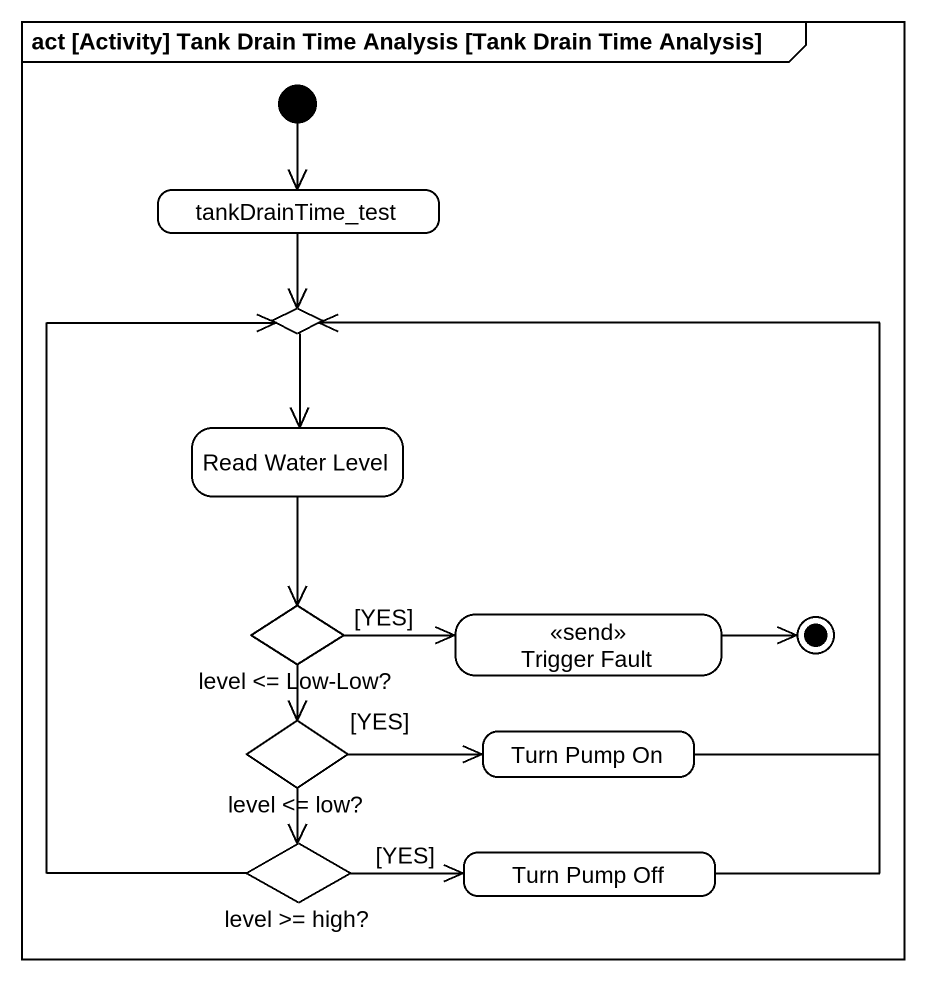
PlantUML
@startuml
mainframe act [Activity] Tank Drain Time Analysis [Tank Drain Time Analysis]
hide empty description
state tankDrainTime_test
state choice1 <<choice>>
state "Read Water Level" as Read_Water_Level
state "level <= Low-Low?" as level_Low_Low <<choice>>
state "Trigger Fault" as Trigger_Fault <<send>>
state "level <= low?" as level_low <<choice>>
state "Turn Pump On" as Turn_Pump_On
state "level >= high?" as level_high <<choice>>
state "Turn Pump Off" as Turn_Pump_Off
[*] --> tankDrainTime_test
tankDrainTime_test --> choice1
choice1 --> Read_Water_Level
Read_Water_Level --> level_Low_Low
level_Low_Low -right-> Trigger_Fault : [YES]
level_Low_Low --> level_low
level_low -right-> Turn_Pump_On : [YES]
level_low --> level_high
Turn_Pump_On -up-> choice1
level_high -up-> choice1
level_high -right-> Turn_Pump_Off : [YES]
Turn_Pump_Off -up-> choice1
Trigger_Fault -right-> [*]
@enduml
